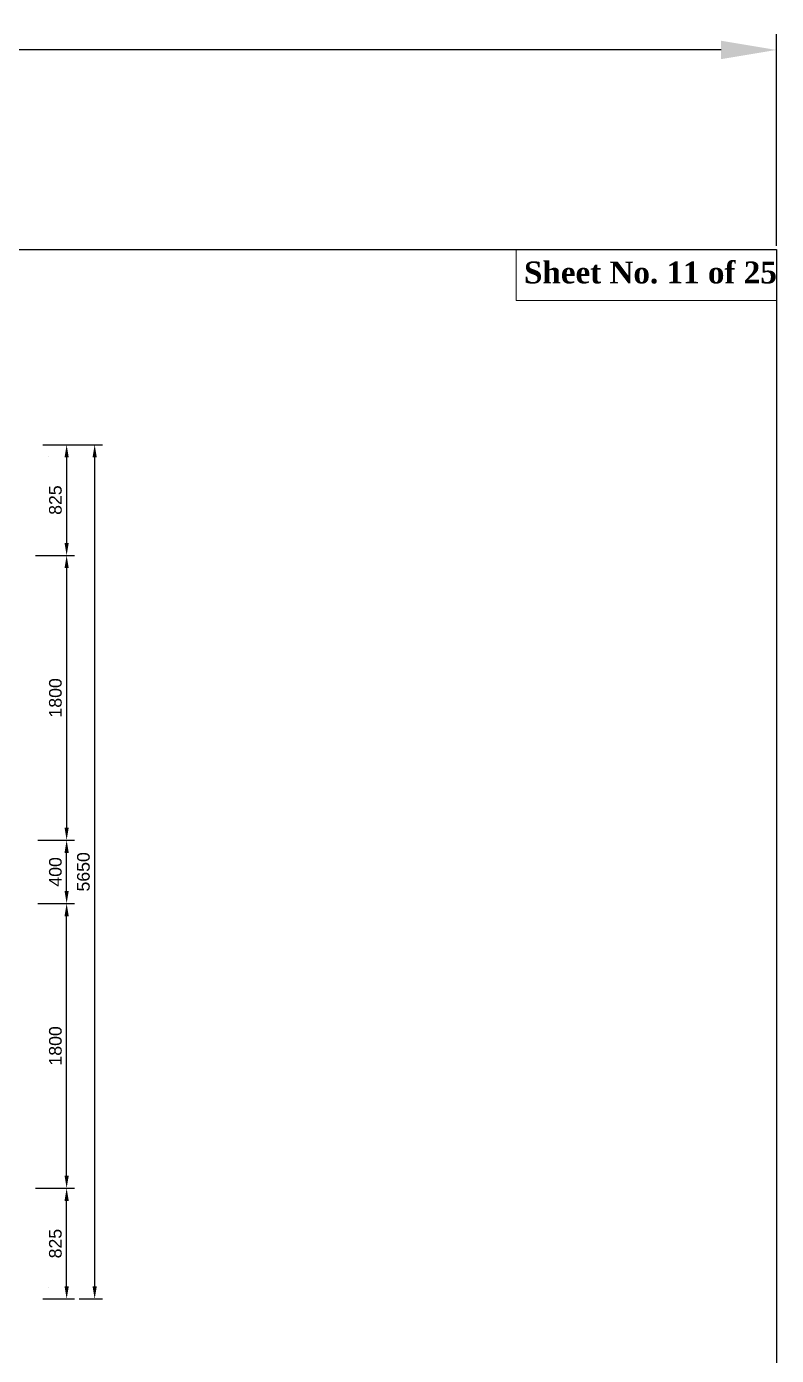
# Model space of a CAD drawing. Extents: x -358915 to 1258323, y -1667244 to -305611.
# Drawn here: x 518756 to 523493, y -1476972 to -1468572 of the extents above; entities that cross this region are included whole.
import ezdxf

# ---------------------------------------------------------------- set-up
doc = ezdxf.new("R2010")
doc.units = 0
doc.header["$LTSCALE"] = 300
doc.header["$MEASUREMENT"] = 0
doc.layers.get('DEFPOINTS').update_dxf_attribs({"linetype": 'CONTINUOUS'})
doc.layers.add('Dim', color=7, linetype='CONTINUOUS', lineweight=9)
doc.layers.add('ROD', color=1, linetype='CONTINUOUS', lineweight=30)
doc.layers.add('LINE', color=7, linetype='CONTINUOUS')
doc.styles.add('Arial', font='arial.ttf')
doc.styles.add('DIM', font='isocp3.shx')
doc.dimstyles.new('3', dxfattribs={"dimtxt": 225, "dimasz": 350, "dimexe": 100, "dimexo": 25, "dimgap": 9, "dimtad": 0, "dimdec": 0, "dimzin": 0, "dimdsep": 46, "dimtxsty": 'Standard', "dimcen": 0, "dimclrd": 5, "dimclre": 6, "dimclrt": 256, "dimadec": 0, "dimazin": 0, "dimtfac": 1, "dimtdec": 0, "dimtofl": 0, "dimtmove": 2, "dimatfit": 3, "dimfxl": 1, "dimtolj": 1, "dimtzin": 0, "dimarcsym": 0})
doc.dimstyles.new('dim_50', dxfattribs={"dimtxt": 100, "dimasz": 100, "dimexe": 50, "dimexo": 30, "dimgap": 30, "dimtad": 1, "dimdec": 0, "dimzin": 0, "dimdsep": 46, "dimtxsty": 'DIM', "dimcen": 0.09, "dimclrd": 5, "dimclre": 5, "dimclrt": 7, "dimadec": 0, "dimazin": 0, "dimtfac": 1, "dimtdec": 0, "dimtmove": 0, "dimatfit": 3, "dimfxl": 1, "dimtolj": 1, "dimtzin": 0, "dimarcsym": 1})

# ---------------------------------------------------------------- blocks, each defined once
blk = doc.blocks.new('*D621')
at = {"layer": 'DEFPOINTS', "color": 0}
for p in [(518827.6, -1471215.5), (518828.2, -1471915.7), (519008.9, -1471915.7)]:
    blk.add_point(p, dxfattribs=at)
at = {"layer": 'Dim', "color": 5, "lineweight": -2}
for p, q in [((518857.6, -1471215.5), (519058.9, -1471215.5)), ((519008.9, -1471295.5), (519008.9, -1471835.7)), ((518858.2, -1471915.7), (519058.9, -1471915.7))]:
    blk.add_line(p, q, dxfattribs=at)
at = {"layer": 'Dim', "color": 5}
for points in [[(518995.6, -1471295.5), (519022.3, -1471295.5), (519008.9, -1471215.5)], [(518995.6, -1471835.7), (519022.3, -1471835.7), (519008.9, -1471915.7)]]:
    blk.add_solid(points, dxfattribs=at)
at = {"layer": 'Dim', "color": 7, "lineweight": 18, "insert": (518938.1, -1471565.6), "char_height": 80, "attachment_point": 5, "rotation": 90, "style": 'Arial'}
blk.add_mtext('\\A1;825', dxfattribs=at)
blk = doc.blocks.new('*D626')
at = {"layer": 'DEFPOINTS', "color": 0}
for p in [(518782.5, -1471915.7), (518797.7, -1473715.7), (519008.9, -1473715.7)]:
    blk.add_point(p, dxfattribs=at)
at = {"layer": 'Dim', "color": 5, "lineweight": -2}
for p, q in [((518812.5, -1471915.7), (519058.9, -1471915.7)), ((519008.9, -1471995.7), (519008.9, -1473635.7)), ((518827.7, -1473715.7), (519058.9, -1473715.7))]:
    blk.add_line(p, q, dxfattribs=at)
at = {"layer": 'Dim', "color": 5}
for points in [[(518995.6, -1471995.7), (519022.3, -1471995.7), (519008.9, -1471915.7)], [(518995.6, -1473635.7), (519022.3, -1473635.7), (519008.9, -1473715.7)]]:
    blk.add_solid(points, dxfattribs=at)
at = {"layer": 'Dim', "color": 7, "lineweight": 18, "insert": (518938.1, -1472815.7), "char_height": 80, "attachment_point": 5, "rotation": 90, "style": 'Arial'}
blk.add_mtext('\\A1;1800', dxfattribs=at)
blk = doc.blocks.new('*D627')
at = {"layer": 'DEFPOINTS', "color": 0}
for p in [(518909.6, -1471215.5), (519058.9, -1476615.4), (519185.9, -1476615.4)]:
    blk.add_point(p, dxfattribs=at)
at = {"layer": 'Dim', "color": 5, "lineweight": -2}
for p, q in [((518939.6, -1471215.5), (519235.9, -1471215.5)), ((519185.9, -1471295.5), (519185.9, -1476535.4)), ((519088.9, -1476615.4), (519235.9, -1476615.4))]:
    blk.add_line(p, q, dxfattribs=at)
at = {"layer": 'Dim', "color": 5}
for points in [[(519172.6, -1471295.5), (519199.3, -1471295.5), (519185.9, -1471215.5)], [(519172.6, -1476535.4), (519199.3, -1476535.4), (519185.9, -1476615.4)]]:
    blk.add_solid(points, dxfattribs=at)
at = {"layer": 'Dim', "color": 7, "lineweight": 18, "insert": (519115.1, -1473915.5), "char_height": 80, "attachment_point": 5, "rotation": 90, "style": 'Arial'}
blk.add_mtext('\\A1;5650', dxfattribs=at)
blk = doc.blocks.new('*D629')
at = {"layer": 'DEFPOINTS', "color": 0}
for p in [(518828.2, -1475915.4), (519008.9, -1475915.4), (518827.6, -1476615.6)]:
    blk.add_point(p, dxfattribs=at)
at = {"layer": 'Dim', "color": 5, "lineweight": -2}
for p, q in [((518858.2, -1475915.4), (519058.9, -1475915.4)), ((519008.9, -1476535.6), (519008.9, -1475995.4)), ((518857.6, -1476615.6), (519058.9, -1476615.6))]:
    blk.add_line(p, q, dxfattribs=at)
at = {"layer": 'Dim', "color": 5}
for points in [[(518995.6, -1475995.4), (519022.3, -1475995.4), (519008.9, -1475915.4)], [(518995.6, -1476535.6), (519022.3, -1476535.6), (519008.9, -1476615.6)]]:
    blk.add_solid(points, dxfattribs=at)
at = {"layer": 'Dim', "color": 7, "lineweight": 18, "insert": (518938.1, -1476265.5), "char_height": 80, "attachment_point": 5, "rotation": 90, "style": 'Arial'}
blk.add_mtext('\\A1;825', dxfattribs=at)
blk = doc.blocks.new('*D635')
at = {"layer": 'DEFPOINTS', "color": 0}
for p in [(518797.7, -1473715.7), (519008.9, -1473715.7), (518798.1, -1474115.7)]:
    blk.add_point(p, dxfattribs=at)
at = {"layer": 'Dim', "color": 5, "lineweight": -2}
for p, q in [((518827.7, -1473715.7), (519058.9, -1473715.7)), ((519008.9, -1474035.7), (519008.9, -1473795.7)), ((518828.1, -1474115.7), (519058.9, -1474115.7))]:
    blk.add_line(p, q, dxfattribs=at)
at = {"layer": 'Dim', "color": 5}
for points in [[(518995.6, -1473795.7), (519022.3, -1473795.7), (519008.9, -1473715.7)], [(518995.6, -1474035.7), (519022.3, -1474035.7), (519008.9, -1474115.7)]]:
    blk.add_solid(points, dxfattribs=at)
at = {"layer": 'Dim', "color": 7, "lineweight": 18, "insert": (518938.1, -1473915.7), "char_height": 80, "attachment_point": 5, "rotation": 90, "style": 'Arial'}
blk.add_mtext('\\A1;400', dxfattribs=at)
blk = doc.blocks.new('*D636')
at = {"layer": 'DEFPOINTS', "color": 0}
for p in [(518797.7, -1474115.7), (519008.9, -1474115.7), (518782.5, -1475915.7)]:
    blk.add_point(p, dxfattribs=at)
at = {"layer": 'Dim', "color": 5, "lineweight": -2}
for p, q in [((518827.7, -1474115.7), (519058.9, -1474115.7)), ((519008.9, -1475835.7), (519008.9, -1474195.7)), ((518812.5, -1475915.7), (519058.9, -1475915.7))]:
    blk.add_line(p, q, dxfattribs=at)
at = {"layer": 'Dim', "color": 5}
for points in [[(518995.6, -1474195.7), (519022.3, -1474195.7), (519008.9, -1474115.7)], [(518995.6, -1475835.7), (519022.3, -1475835.7), (519008.9, -1475915.7)]]:
    blk.add_solid(points, dxfattribs=at)
at = {"layer": 'Dim', "color": 7, "lineweight": 18, "insert": (518938.1, -1475015.7), "char_height": 80, "attachment_point": 5, "rotation": 90, "style": 'Arial'}
blk.add_mtext('\\A1;1800', dxfattribs=at)
blk = doc.blocks.new('*D1501')
at = {"layer": 'DEFPOINTS', "color": 0, "ltscale": 0.5}
for p in [(523493.2, -1468719.8), (506620, -1469982.2), (523493.2, -1469982.2)]:
    blk.add_point(p, dxfattribs=at)
at = {"layer": 'LINE', "color": 6, "lineweight": -2, "ltscale": 0.5}
for p, q in [((506620, -1469957.2), (506620, -1468619.8)), ((523493.2, -1469957.2), (523493.2, -1468619.8))]:
    blk.add_line(p, q, dxfattribs=at)
at = {"layer": 'LINE', "color": 5, "lineweight": -2, "ltscale": 0.5}
for p, q in [((506970, -1468719.8), (514560.1, -1468719.8)), ((523143.2, -1468719.8), (515553.1, -1468719.8))]:
    blk.add_line(p, q, dxfattribs=at)
at = {"layer": 'LINE', "color": 5, "ltscale": 0.5}
for points in [[(506970, -1468661.4), (506970, -1468778.1), (506620, -1468719.8)], [(523143.2, -1468661.4), (523143.2, -1468778.1), (523493.2, -1468719.8)]]:
    blk.add_solid(points, dxfattribs=at)
at = {"layer": 'LINE', "ltscale": 0.5, "insert": (515056.6, -1468719.8), "char_height": 225, "attachment_point": 5}
blk.add_mtext('\\A1;16873', dxfattribs=at)

msp = doc.modelspace()

# ---------------------------------------------------------------- linework, layer by layer
at = {"layer": 'LINE'}
msp.add_lwpolyline([(523493.2, -1481913.9), (506620, -1481913.9), (506620, -1469982.2), (523493.2, -1469982.2)], close=True, dxfattribs=at)
at = {"layer": 'LINE', "lineweight": 9}
msp.add_lwpolyline([(523493.2, -1469982.2), (521849.1, -1469982.2), (521849.1, -1470304.7), (523493.2, -1470304.7)], close=True, dxfattribs=at)
at = {"layer": 'ROD'}
for points in [[(518892.3, -1471288.1), (518892.4, -1471288.1)], [(518892.3, -1476543), (518892.4, -1476543)]]:
    msp.add_lwpolyline(points, dxfattribs=at)

# ---------------------------------------------------------------- texts
at = {"layer": 'LINE', "color": 7, "lineweight": 9, "insert": (521898.6, -1470057.2), "char_height": 138.463, "width": 4973.534, "attachment_point": 1}
msp.add_mtext('{\\fTimes New Roman|b1|i0|c0|p18;Sheet No. 11 of 25}', dxfattribs=at)

# ---------------------------------------------------------------- dimensions: what is measured, and where the dimension line sits
at = {"layer": 'Dim', "lineweight": 18}
for base, p1, p2, angle, text, picture, middle in [((519008.9, -1471915.7), (518827.6, -1471215.5), (518828.2, -1471915.7), 90, '825', '*D621', (518938.1, -1471565.6)), ((519185.9, -1476615.4), (518909.6, -1471215.5), (519058.9, -1476615.4), 90, '5650', '*D627', (519115.1, -1473915.5)), ((519008.9, -1473715.7), (518798.1, -1474115.7), (518797.7, -1473715.7), 270, '400', '*D635', (518938.1, -1473915.7)), ((519008.9, -1475915.4), (518827.6, -1476615.6), (518828.2, -1475915.4), 270, '825', '*D629', (518938.1, -1476265.5))]:
    dim = msp.add_linear_dim(base=base, p1=p1, p2=p2, angle=angle, text=text, dimstyle='dim_50', override={"dimtxt": 80, "dimasz": 80, "dimtxsty": 'Arial'}, dxfattribs=at)
    dim.commit()
    dim.dimension.update_dxf_attribs({"geometry": picture, "text_midpoint": middle})
for base, p1, p2, angle, picture, middle in [((519008.9, -1473715.7), (518782.5, -1471915.7), (518797.7, -1473715.7), 90, '*D626', (518938.1, -1472815.7)), ((519008.9, -1474115.7), (518782.5, -1475915.7), (518797.7, -1474115.7), 270, '*D636', (518938.1, -1475015.7))]:
    dim = msp.add_linear_dim(base=base, p1=p1, p2=p2, angle=angle, dimstyle='dim_50', override={"dimtxt": 80, "dimasz": 80, "dimtxsty": 'Arial'}, dxfattribs=at)
    dim.commit()
    dim.dimension.update_dxf_attribs({"geometry": picture, "text_midpoint": middle})
at = {"layer": 'LINE', "color": 3, "ltscale": 0.5}
dim = msp.add_linear_dim(base=(523493.2, -1468719.8), p1=(506620, -1469982.2), p2=(523493.2, -1469982.2), dimstyle='3', override={"dimfxl": 700}, dxfattribs=at)
dim.commit()
dim.dimension.update_dxf_attribs({"geometry": '*D1501', "text_midpoint": (515056.6, -1468719.8)})

doc.saveas('drawing.dxf')
